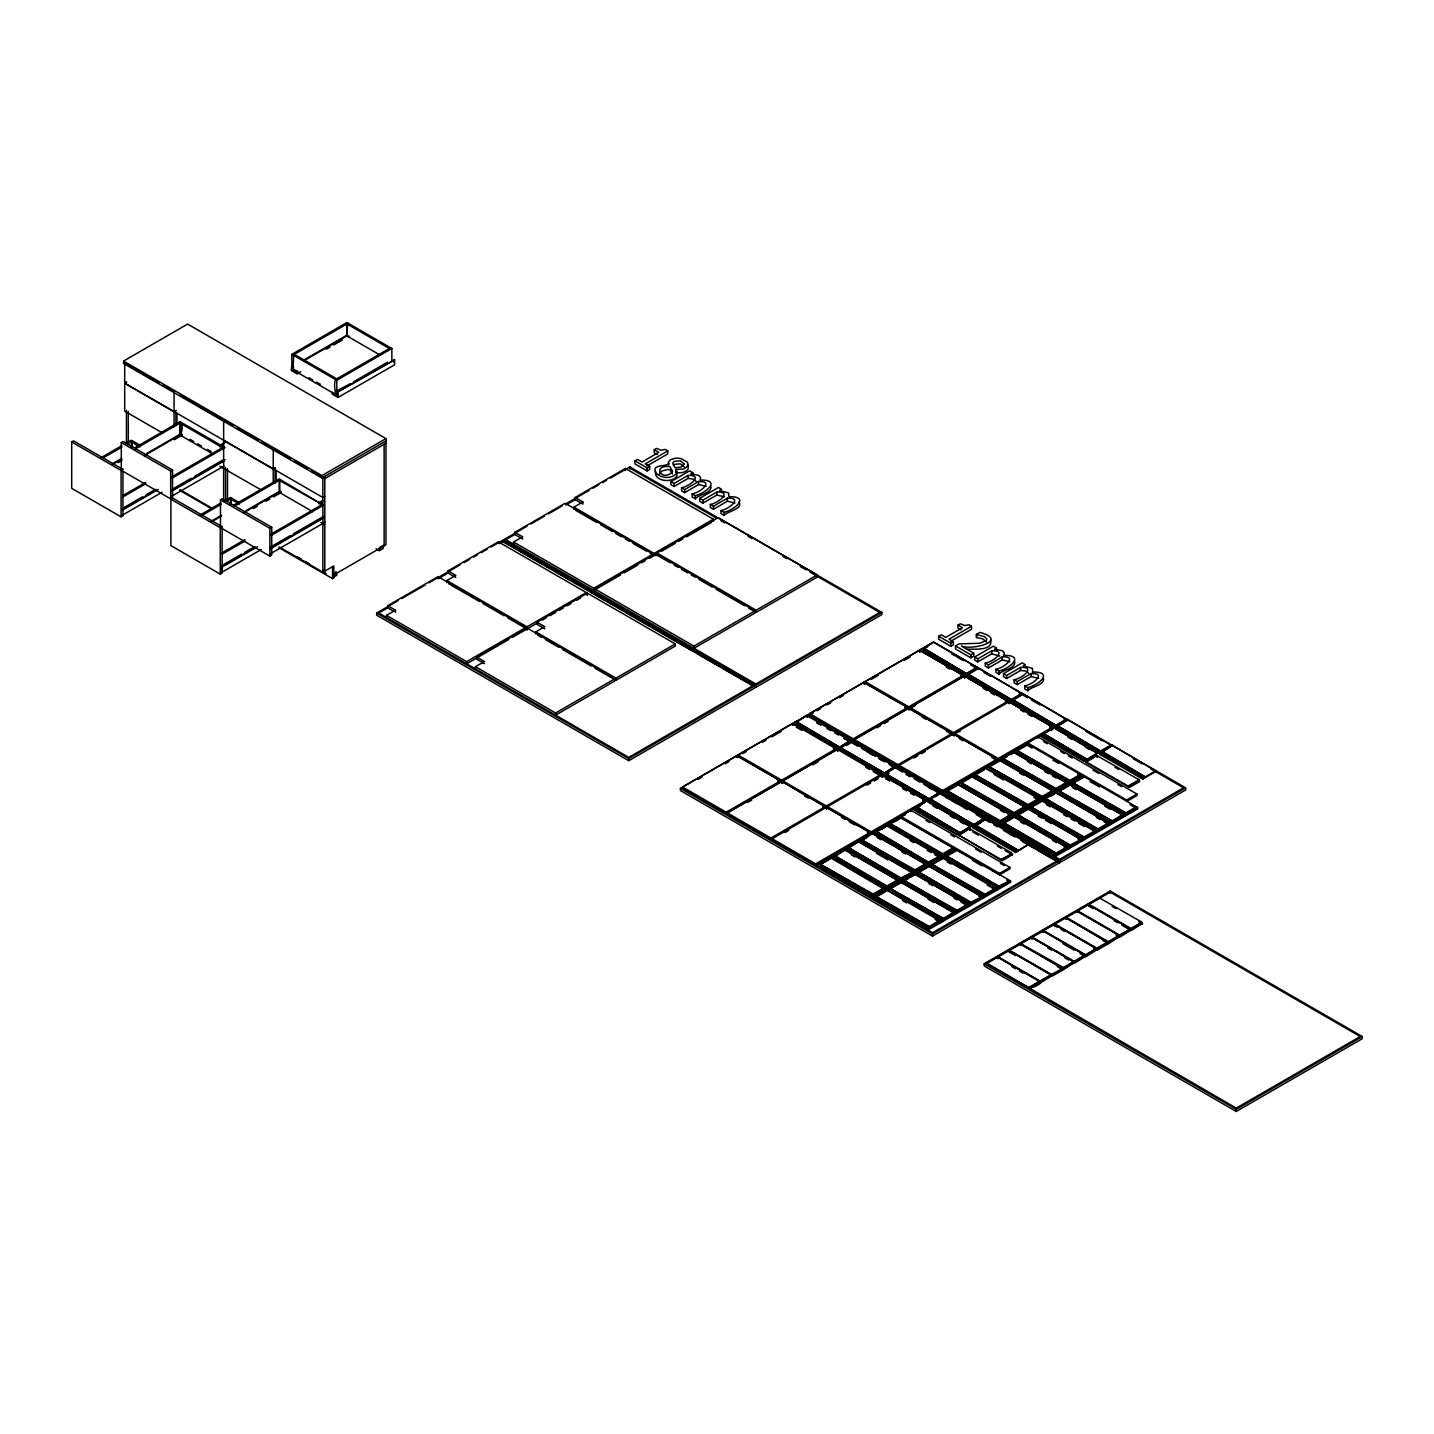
<?xml version="1.0" encoding="UTF-8"?>
<svg xmlns="http://www.w3.org/2000/svg" width="1434" height="1434" viewBox="0 0 1434 1434"><rect width="100%" height="100%" fill="white"/><g stroke="black" fill="none" stroke-linecap="round" stroke-linejoin="round"><path stroke-width="1.5" d="M347.942 336.721L349.161 336.04M736.933 755.539C736.234 758.461 740.338 756.65 736.933 755.539L682.476 786.961L682.476 788.395L932.512 932.745L1056.482 861.171L1022.693 841.668M779.576 780.15L777.963 780.652L780.634 780.759L780.634 782.193L726.178 813.634L726.178 812.2L780.634 780.759M779.594 780.347L738.564 756.471M781.691 782.57L782.713 781.978L781.673 781.369L727.217 812.791L727.217 814.225M824.496 806.338L783.305 782.301L781.781 783M737.04 757.188L737.954 754.929L792.41 723.507C795.189 726.124 792.572 723.345 794.884 722.073L838.585 748.01L797.447 724.26M822.704 806.482L824.317 805.98L822.865 806.786L823.743 805.657L783.305 782.301M867.427 832.312L869.058 831.81L828.027 808.131C823.958 809.851 829.085 807.557 826.396 807.181M833.423 748.53L835.072 748.225L833.477 748.727M839.625 747.903L883.326 773.84L839.625 747.903C838.048 749.731 837.348 752.312 837.151 749.337L782.695 780.759L781.691 782.803L781.673 780.168L836.112 748.727L836.112 750.161L781.673 781.602L737.954 756.363M837.169 750.538L838.8 750.376L837.169 750.771L837.151 749.337M1150.624 768.785L1183.57 787.804L1059.583 859.378L809.565 715.028L809.565 713.594L864.003 682.172L865.222 683.301M865.58 683.426L906.664 706.783L905.195 707.589L906.073 706.46M878.182 774.45L879.741 774.27M881.892 776.403L882.932 775.758L881.874 775.167L770.918 839.464L770.918 838.03L825.375 806.589L825.375 808.023M926.095 800.799L939.629 792.285L926.095 800.799L882.914 775.812M908.744 709.238L909.801 708.593L908.744 708.002L854.288 739.424L854.288 740.858M961.551 674.428L960.672 675.557L962.142 674.751L919.481 650.14L865.043 681.562L865.043 682.996L908.744 708.235M922.904 800.172L923.944 799.455L922.922 800.28M923.944 799.491L923.012 800.477M949.756 733.007L952.445 733.222L952.445 734.656L946.745 731.358M950.366 733.222L951.405 732.72M960.153 731.412C945.185 735.714 959.149 736.861 953.485 733.814M951.334 732.935L910.106 709.256L909.783 707.392L964.222 675.97L965.279 676.561L964.401 677.69M964.222 675.97L964.222 677.386C966.982 677.207 964.383 676.364 966.695 674.536L1010.414 700.473L1003.997 696.781M997.186 759.052L942.73 790.492L942.73 791.927L997.186 760.486L997.186 759.052L955.116 734.764M964.329 677.601L965.853 676.902L1007.923 701.19L1007.923 702.624M1052.664 727.02L998.207 758.461L954.506 733.222L954.506 734.656L998.207 759.895L1052.664 728.454L1052.664 727.02L1050.226 727.289L1051.032 726.07L1010.594 702.732L1009.07 703.431M181.222 435.649L181.795 434.448L180.594 433.946L146.806 453.467M659.282 474.027L661.648 471.087L667.599 469.527L669.857 469.653L672.474 474.027M794.042 724.708L792.59 725.245M920.072 651.932L921.13 651.072M964.473 677.78L965.853 676.902M1005.826 701.441L1006.811 700.903M958.539 834.929L1001.631 859.791L1012.583 854.198L1002.241 860.866L958.539 834.929L969.492 828.601L1010.952 852.531L1011.095 854.037L1010.916 852.549M1097.153 756.991L1096.58 755.234L1085.628 762.279L1129.329 787.499L1139.654 781.548L1139.026 780.472L1128.701 786.424L1085.628 761.562M1031.709 937.298L1020.327 943.375L1063.401 967.52C1063.885 971.212 1076.109 957.858 1073.08 962.537L1072.722 960.977L1031.691 937.316M1038.628 982.075L1038.628 980.659L997.186 956.729L986.234 963.056L1236.251 1108.124L1360.239 1036.531L1110.203 892.181L986.234 963.773M1054.42 923.675L1097.494 948.555L1107.837 942.586L1065.372 917.366L1054.42 923.675L1055.03 925.701M1049.993 974.313L1051.014 975.407L1040.672 981.358L997.598 956.496L1008.55 950.168L1052.664 975.873L1062.988 969.904L1062.379 968.846L1052.036 974.797L1008.962 949.935L1020.345 943.859M1077.131 912.329L1077.149 910.554L1088.101 904.245L1088.782 906.019M1138.022 779.379L1139.026 780.472M1072.686 962.322L1072.704 960.995M1099.896 898.15L1140.908 921.614L1141.5 923.138L1140.89 921.632M1084.05 955.689L1084.068 954.435L1043.665 931.078L1043.074 931.921L1043.056 930.236L1054.008 923.926L1054.689 925.719M1107.837 942.586L1108.446 943.662L1098.121 949.631L1054.42 924.392L1096.472 948.43L1086.13 955.116L1043.056 930.236M1118.144 934.878L1119.201 936.026L1108.858 941.995L1065.785 917.115L1076.737 910.805L1118.179 934.735L1118.323 936.241L1118.771 935.058M1129.544 928.39L1130.566 929.465L1120.223 935.434L1077.149 910.554M655.661 471.284C653.169 481.286 672.815 483.67 676.991 475.819L676.167 469.438L684.036 469.008L688.41 465.441L687.406 462.214L681.347 458.737A10.146 5.861 0 0 0 675.593 458.181L670.7 459.633L668.405 461.981C670.449 468.004 650.462 462.626 655.876 472.969C661.146 478.418 672.421 479.476 676.991 472.772L676.167 469.438L676.167 472.467M668.405 465.01L669.176 463.809M962.16 674.948L960.529 675.02M710.87 485.965C712.465 493.457 698.663 494.3 695.311 498.763L692.174 496.935L692.174 493.905C700.168 492.651 714.688 480.766 698.555 481.519L684.699 489.603L681.544 487.775L681.544 490.804L684.699 492.633L698.555 484.549L706.12 486.341M738.94 501.846C743.69 509.195 726.697 511.418 724.134 515.398L720.997 513.587L720.997 510.558C728.992 509.285 743.511 497.401 727.379 498.154L713.523 506.238L710.368 504.409L710.368 507.439L713.523 509.267L727.379 501.183L734.943 502.976M1014.627 661.325C1016.204 668.818 1002.402 669.66 999.068 674.123L995.913 672.313L995.913 669.284C1003.908 668.011 1018.445 656.127 1002.294 656.88L988.438 664.964L985.283 663.135L985.283 666.183L988.438 667.993L1002.294 659.909L1009.877 661.701M1043.45 677.977C1045.027 685.47 1031.225 686.312 1027.891 690.776L1024.736 688.947L1024.736 685.918C1032.731 684.645 1047.268 672.779 1031.118 673.532L1017.262 681.598L1014.107 679.788L1014.107 682.817L1017.262 684.627L1031.118 676.561L1038.7 678.354M385.961 441.009L321.915 477.988L123.539 363.465L123.539 361.081L187.603 324.084L385.961 438.625L385.961 544.795L333.799 574.909M126.533 382.018L124.686 383.093L322.847 497.49L322.937 523.804M126.533 382.251L124.686 383.326L174.07 411.827L176.131 410.644M122.948 471.589L122.948 515.792L121.083 516.867L71.7 488.349L71.7 441.941L73.564 440.865L122.948 469.384M174.07 411.594L175.934 410.518M121.298 442.55L123.145 441.475L172.528 469.976L172.528 497.777L170.682 498.853L121.298 470.334L121.298 442.55L170.682 471.051L172.528 469.976M100.936 457.751L121.818 445.705M125.618 443.5L131.319 440.22L140.281 445.382M103.14 457.912L121.926 447.067M127.554 443.823L131.319 441.654L131.319 447.605M140.191 446.781C131.605 444.271 130.404 435.506 132.555 446.906M391.858 348.498L336.793 380.279L336.793 395.192L291.837 369.255L291.837 354.341L346.92 322.542L391.858 348.498L391.858 361.278M293.092 369.255L293.701 353.983L337.402 379.203C332.598 378.612 335.018 394.422 336.793 394.475M294.328 354.341L346.92 323.976L346.92 335.897L303.721 360.848M390.622 347.781L389.994 348.838L346.293 323.618L348.157 323.259M134.402 447.982L179.967 421.668L224.923 447.605L171.757 478.311M134.904 449.129L179.967 423.102L179.967 435.022L144.296 455.636M223.686 446.906L223.059 447.964L179.358 422.743C183.642 419.965 182.118 435.775 179.967 434.305M111.906 464.06L121.298 458.647M112.533 464.419L121.926 459.005M118.162 462.608L121.926 460.439M293.701 368.054L292.464 368.054L293.092 366.262M304.349 359.755L347.53 334.839M293.701 366.62L292.464 366.62M326.253 349.269L330.017 347.1M333.763 344.931L342.332 339.983M180.63 435.434L181.885 434.466M180.666 435.542L181.76 435.04M71.7 441.941L121.083 470.46L123.145 469.259M174.339 439.718L182.243 434.95M291.837 368.897L297.949 371.334M291.837 365.795L291.227 370.438L297.017 373.772L300.781 371.603M123.073 495.447L145.605 482.433M123.091 496.863L145.874 483.706M219.671 445.4L225.353 442.102M336.793 378.845L389.367 348.498M219.814 446.745L223.561 444.576M171.721 476.895L222.431 447.605M123.683 507.726L142.468 496.881M146.232 494.712L155.607 489.299M121.8 509.769L155.786 490.159M122.428 510.128L158.278 489.424M122.428 515.129L162.06 492.256M336.793 391.5L335.556 391.5L350.559 383.541M353.678 381.749L387.485 362.228M337.402 392.091L394.637 359.755L394.637 364.774L338.03 397.469L332.24 394.117L332.24 392.217L337.402 395.192L337.402 392.091L394.637 359.755M336.165 393.292L336.165 391.858M172.349 489.173L191.134 478.329M194.881 476.16L198.645 473.991M199.882 473.274L223.686 459.543M170.467 491.217L225.192 459.615M171.094 491.575L223.937 461.067M171.094 496.576L223.937 466.068M170.879 499.211L172.743 498.136L222.127 526.654L222.127 573.062L220.262 574.138L170.879 545.619L170.879 499.211L220.262 527.73L222.342 526.529M273.249 468.864L275.113 467.789M275.31 467.914L273.249 469.097L223.865 440.579M220.477 499.803L222.342 498.727L271.725 527.246L271.725 555.048L269.861 556.123L220.477 527.604L220.477 499.803L269.861 528.321L271.725 527.246M200.115 515.021L220.997 502.958M224.797 500.771L230.498 497.473L239.46 502.653M202.319 515.182L221.105 504.338M226.733 501.075L230.498 498.907L230.498 504.876M239.37 504.033L229.87 498.548L231.734 498.19M233.581 505.234L279.164 478.92L322.865 504.876L278.537 479.996L280.401 479.637M234.083 506.381L279.164 480.354L279.164 492.292L243.475 512.888M211.103 521.331L221.732 515.182M211.712 521.689L221.105 516.258M245.985 510.719L279.773 491.217L280.329 492.615M279.164 491.575L280.401 491.575M280.831 491.826L279.809 492.704M279.917 492.902L280.939 492.31M253.46 508.568L257.295 506.345M266.007 501.308L269.771 499.14M273.518 496.971L281.423 492.31M123.539 361.081L321.915 475.604L385.961 438.625M311.447 471.105L322.847 477.683L324.693 476.608M385.961 443.267L324.801 478.58L322.937 477.504M222.252 552.699L244.784 539.686M222.27 554.116L245.053 540.976M324.693 496.415L322.847 497.49L322.847 477.683M318.85 502.653L322.65 500.466M318.993 504.015L322.74 501.846M270.918 534.147L321.628 504.876M270.936 535.581L324.102 504.876M222.252 565.354L241.647 554.151M244.784 552.341L254.804 546.551M220.997 567.039L254.965 547.412M257.475 546.695L221.607 567.38L221.607 572.399L261.239 549.527M270.918 546.802L290.313 535.599M293.432 533.789L323.475 516.455M269.646 548.487L322.489 517.979M270.273 548.846L323.116 518.337M270.273 553.847L324.998 522.245M279.146 546.946L322.847 572.166L333.799 565.964L333.799 577.902L332.545 578.619L279.146 547.788M332.957 574.442L335.574 572.937M332.957 577.418L336.882 575.159L335.861 571.574M379.347 550.638L383.272 548.38L383.272 545.386L379.347 547.663L379.347 550.638L376.049 548.738M647.128 465.835L667.742 453.933L667.742 450.903L645.246 463.881L649.674 466.426L649.674 469.456L647.128 470.926L634.957 463.917L634.957 460.888L637.503 459.418L642.02 462.017L658.744 452.373L654.227 449.756L654.227 452.786L657.238 454.524M654.227 449.756L656.503 448.43L661.02 450.204L665.143 449.398L667.742 450.903M393.525 611.207L387.718 607.837L387.718 605.704L438.033 576.647L525.955 627.411L525.955 629.562L512.565 637.288M455.815 577.49L448.053 573.008L448.053 570.857L498.369 541.819L586.291 592.565L586.291 594.716M514.806 532.319L522.55 536.8L522.55 538.951L514.806 534.47L514.806 532.319L565.121 503.28L653.044 554.044L653.044 556.195L649.208 558.4M575.142 497.49L582.885 501.972L582.885 504.105L575.142 499.641L575.142 497.49L625.457 468.452L713.379 519.198L713.379 521.349M491.073 546.981L502.707 540.26L754.804 685.811L754.804 687.944L628.755 760.719L376.676 615.186L376.676 613.035L398.007 600.721M401.878 598.48L425.145 585.036M429.017 582.796L460.045 564.888M463.935 562.648L469.743 559.296M473.632 557.055L477.504 554.815M481.376 552.574L487.202 549.222M515.38 548.523L503.746 541.819L503.746 539.668L527.013 526.224M530.903 523.984L544.472 516.15M548.344 513.91L561.913 506.077M565.803 503.836L589.069 490.41M592.941 488.169L598.767 484.8M602.639 482.559L606.528 480.336M610.4 478.096L629.795 466.892L881.874 612.443L881.874 614.577L755.843 687.352L750.018 684M388.417 607.442L378.737 613.035L628.755 757.385L752.742 685.811L502.707 541.46L498.835 543.683M438.786 578.368L448.466 572.775M515.505 534.075L505.808 539.668L755.843 684.018L879.813 612.443L810.049 572.148M565.856 505.001L575.554 499.408M386.481 617.498L386.481 615.365L395.479 610.167L395.479 612.318M446.816 582.67L446.816 580.519L455.815 575.339L448.053 570.857M513.569 544.131L513.569 541.998L522.55 536.8M573.905 509.303L573.905 507.152L582.885 501.972M634.957 460.888L647.128 467.896L649.674 466.426M696.135 481.322L693.429 479.099L688.051 478.418L674.07 486.484L670.915 484.674L670.915 481.645L689.629 470.836L692.783 472.646L692.783 475.676M670.915 481.645L674.07 483.455L688.051 475.389C704.076 474.726 689.396 486.52 681.544 487.775M692.783 472.646L690.704 473.847L698.43 475.317L700.617 477.45L700.097 480.014C720.657 479.655 707.93 492.095 695.311 495.734L692.174 493.905M724.313 496.845L716.875 495.071L702.893 503.137L699.738 501.308L699.738 498.279L718.452 487.47L721.607 489.299L719.527 490.5L728.633 492.973L728.92 496.648C749.48 496.289 736.753 508.729 724.134 512.368L720.997 510.558M699.738 498.279L702.893 500.108L716.875 492.041C732.899 491.36 718.219 503.155 710.368 504.409M386.481 615.365L466.659 661.648L525.955 627.411M446.816 580.519L526.995 626.819L586.291 592.565M513.569 541.998L593.73 588.281L653.044 554.044M573.905 507.152L654.065 553.434L713.379 519.198M484.423 663.673L476.68 659.192L476.68 657.059L526.995 628.002L614.917 678.766L614.917 680.917L555.603 715.154L555.603 713.003L475.443 666.72L475.443 668.871M544.795 628.827L537.051 624.346L537.051 622.195L587.366 593.156L675.289 643.92L675.289 646.053L615.975 680.29L594.985 668.172M594.769 588.872L655.93 553.56L755.109 610.83L755.109 612.981L693.948 648.293L693.948 646.142L594.769 588.872L594.769 591.023M670.323 562.827L656.969 555.119L656.969 552.968L718.129 517.656L817.308 574.909L817.308 577.06L756.148 612.372L748.512 607.98M508.747 639.492L466.659 663.799L466.659 661.648M526.995 628.952L538.467 622.338M542.303 620.115L546.121 617.911M549.957 615.706L555.693 612.39M559.511 610.185L563.347 607.98M567.165 605.757L570.983 603.553M576.737 600.237L580.555 598.032M620.51 574.962L593.73 590.432L593.73 588.281M624.346 572.758L637.736 565.014M641.554 562.809L645.39 560.604M650.247 553.381L654.065 555.585L657.901 553.381M661.719 551.176L675.109 543.45M678.945 541.227L682.763 539.023M686.599 536.818L711.461 522.46M475.443 666.72L484.423 661.522L476.68 657.059M535.814 634.007L535.814 631.856L544.795 626.676L537.051 622.195M555.603 713.003L614.917 678.766M535.814 631.856L615.975 678.157L675.289 643.92M693.948 646.142L755.109 610.83M656.969 552.968L756.148 610.221L817.308 574.909M376.676 613.035L628.755 758.568L754.804 685.811M503.746 539.668L755.843 685.201L881.874 612.443M950.867 641.195L971.481 629.293L971.481 626.264L949.003 639.241L953.413 641.805L953.413 644.834L950.867 646.304L938.696 639.277L938.696 636.248L941.26 634.778L945.777 637.395L962.501 627.733L957.984 625.116L957.984 628.146L960.995 629.885M957.984 625.116L960.26 623.808L964.759 625.565L968.882 624.758L971.481 626.264M796.121 721.356L839.84 747.293L796.121 722.073L806.464 715.387L1058.543 861.171L1058.543 863.322L932.512 936.097L680.415 790.546L680.415 788.395L806.464 715.62M923.209 647.989L966.91 673.926L923.209 647.989L933.534 642.02L977.235 667.258L963.702 675.79L921.237 651.269L920.628 649.477L921.972 648.706L965.046 674.285M807.485 717.179L807.485 715.028L933.534 642.253L1185.631 787.804L1185.631 789.955L1059.583 862.73L1038.252 850.416M793.54 723.561L794.884 722.073M796.121 722.073L804.743 717.108M920.628 650.194L921.972 648.706M923.209 648.706L933.534 642.02M697.982 779.451L701.853 777.21M725.102 763.802L728.974 761.562M737.99 756.148L737.255 757.403M742.543 753.728L746.415 751.488M762.368 742.274L766.132 740.105M771.761 736.861L781.279 731.358M798.72 721.302L792.428 724.941L792.41 723.507M809.565 715.028L813.437 712.788M817.075 710.69L820.822 708.521M826.988 704.972L830.878 702.732M839.607 697.695L843.353 695.526M865.061 682.781L864.182 683.91L865.096 683.122M871.549 679.25L878.182 675.414M904.478 660.232L910.285 656.88M927.726 646.806L919.499 651.574L919.481 650.14M792.518 725.156L793.504 724.457M919.588 651.789L920.628 651.179M865.652 683.104L864.487 684.054L864.003 682.172M938.696 636.248L950.867 643.274L953.413 641.805M976.411 634.455L979.96 632.394C1009.446 640.657 972.664 650.516 961.479 646.089L973.74 653.169L973.74 656.198L970.872 657.847L955.474 648.957L955.474 645.927L958.987 643.902L979.924 643.257L986.359 640.371L986.771 639.098L984.728 636.75L976.411 634.455L976.411 637.485L982.702 638.865L986.771 642.127M955.474 645.927L970.872 654.818L973.74 653.169M999.731 656.127L991.79 653.796L977.809 661.863L974.672 660.034L974.672 657.005L993.386 646.196L996.54 648.025L996.54 651.054M974.672 657.005L977.809 658.833L991.79 650.767C1007.833 650.086 993.135 661.881 985.283 663.135M996.54 648.025L994.461 649.226L1002.187 650.678L1004.374 652.811L1003.836 655.374C1024.414 655.015 1011.669 667.455 999.068 671.094L995.913 669.284M777.945 780.562L779.003 779.827M778.053 780.867L779.003 780.06M905.195 707.589L906.073 706.693M960.619 675.468L961.551 674.661M906.664 706.98L905.051 707.052M836.631 749.157L850.165 740.625L836.631 749.157L794.042 724.439M853.266 738.833L907.704 707.392L907.704 708.826L853.266 740.267L853.266 738.833L809.565 713.594M865.043 681.562L908.744 706.801L963.2 675.36L963.2 676.794L910.626 707.141M963.702 675.79L966.283 673.568M966.91 673.209L977.235 667.258M840.862 747.186L851.204 741.217L840.862 747.903L884.563 773.123L840.862 747.903M967.95 673.819L1011.651 699.756L967.95 674.536L978.275 667.85L1021.976 693.805L1008.443 701.602L965.978 677.099M838.281 749.39L839.625 748.62M965.369 676.023L966.695 674.536M967.95 674.536L976.554 669.553M747.867 802.305L751.631 800.136M812.737 764.86L818.366 761.597M838.908 749.749L841.489 748.261M846.652 745.268L851.814 742.292M876.819 727.845L880.584 725.676M884.33 723.525L888.094 721.356M911.648 707.751L915.412 705.582M965.978 676.382L968.559 674.894M908.851 709.633L910.375 708.934L908.995 709.812M781.924 783.179L783.322 782.408M1028.698 673.317L1025.991 671.112L1020.614 670.431L1006.632 678.497L1003.495 676.687L1003.495 673.657L1022.209 662.849L1025.364 664.659L1023.284 665.86L1032.39 668.334L1032.659 672.008C1053.237 671.65 1040.492 684.108 1027.891 687.728L1024.736 685.918M1003.495 673.657L1006.632 675.468L1020.614 667.402C1036.657 666.738 1021.958 678.515 1014.107 679.788M949.774 733.115L950.814 732.29M1005.252 701.083L1006.292 700.258M822.793 806.697L823.761 805.998M878.271 774.665L879.257 773.966M949.864 733.312L950.85 732.631M1006.327 700.599L1005.342 701.298L1006.883 700.581M782.695 780.759L826.396 805.998L880.852 774.557L880.852 775.991L873.252 771.6M881.372 774.987L894.906 766.455L881.372 774.987L838.782 750.269M854.288 739.424L898.007 764.663L952.445 733.222M909.783 707.392L953.485 732.631L1007.923 701.19M1008.443 701.602L1021.976 693.088M883.631 776.296L883.021 774.503L884.366 773.733L928.067 799.67L884.366 773.733M885.603 773.016L895.927 767.047L885.603 773.733L929.304 798.953L885.603 773.733M1010.594 702.732L1008.962 701.782L898.007 766.097L898.007 764.663M1012.673 699.649L1056.374 725.586L1012.673 699.649L1023.016 693.68L1066.717 719.617L1053.183 727.432L1010.719 702.929L1010.092 701.136L1011.436 700.366L1055.137 726.303L1013.981 702.552M883.021 775.22L884.366 774.45M1010.092 701.853L1011.436 700.366M1012.673 700.366L1021.295 695.382M954.524 734.423L953.485 735.068L953.485 732.631M1008.962 703.036L1010.02 702.391L1009.016 703.341L1008.962 701.782M785.097 832.473L788.843 830.304M826.45 808.74L827.436 806.589L871.137 831.828L925.575 800.387L925.575 801.821L871.137 833.262L871.137 831.828M866.853 785.258L870.617 783.089M874.364 780.921L878.128 778.752M882.914 775.902L881.928 776.708L881.874 775.167M884.975 774.808L886.212 774.091M914.05 758.012L917.814 755.843M921.56 753.675L925.324 751.506M1010.719 702.212L1013.3 700.724M881.982 776.798L883.523 776.099M828.045 808.328L826.414 808.4M882.215 777.013L883.523 776.296M885.477 775.22L889.17 773.087M953.807 735.678L955.134 734.961M1009.285 703.646L1014.412 700.796M995.554 758.102L994.604 759.142M994.515 758.944L995.537 758.156M1049.993 726.913L1051.624 726.518L1050.082 727.11M867.588 832.598L869.076 831.917M923.155 800.656L924.554 799.885M815.659 863.86L870.097 832.419L870.097 833.853L815.659 865.294L815.659 863.86L771.958 838.621L771.958 840.055M1053.183 727.432L1055.765 725.228M1056.374 724.869L1066.717 718.9M816.681 865.885L816.681 864.451C818.689 862.192 818.85 866.154 818.025 863.68M819.28 863.68C840.898 849.322 827.239 863.877 816.681 864.451M888.076 888.005C888.901 890.496 888.739 886.517 886.732 888.793L886.947 890.819L830.644 857.837L830.644 856.403C832.634 854.126 832.796 858.106 831.989 855.632M844.178 849.304C825.213 862.73 834.911 850.774 844.178 850.021C845.146 847.619 832.168 861.44 830.644 856.403M911.952 872.32L901 877.931L848.408 847.566L901 878.648L912.562 872.679L912.562 874.113L899.656 881.569L844.59 849.77L844.59 848.354C846.598 846.078 846.741 850.057 845.935 847.566M858.124 841.256C823.958 860.974 881.426 827.346 848.408 848.283M858.733 842.314L858.536 840.288C860.543 838.03 860.687 842.009 859.88 839.517M872.679 833.548C848.605 848.641 868.09 831.469 872.679 833.548L926.507 864.63L926.507 866.064L913.601 873.521L858.536 841.722M928.891 863.967C927.673 862.82 935.237 860.31 940.453 856.582L940.453 858.016L927.547 865.473L872.481 833.674L872.481 832.24C874.489 829.981 874.632 833.943 873.826 831.469M875.063 831.469C896.68 817.111 883.039 831.666 872.481 832.24M932.405 864.577L984.997 894.941L995.949 889.331L995.321 888.255L984.997 894.224L932.405 864.577L942.73 858.607L942.12 857.532L886.427 825.625L886.427 824.192C888.435 821.915 888.578 825.894 887.771 823.421M905.535 814.584L889.636 823.779C895.874 813.813 909.891 816.269 890.245 823.421L942.837 853.768L953.162 847.817L954.417 848.534L954.417 849.95L943.339 856.349M900.588 818.169L900.373 816.143L910.715 810.174L1009.894 867.427L1009.894 868.861L999.552 874.83L900.373 817.559M916.398 806.894L960.099 832.831L916.398 806.894L926.722 800.925L970.424 826.88L956.89 834.696L914.426 810.174L913.799 808.382L915.143 807.611L958.844 832.831L915.143 807.611M970.836 826.629L984.369 818.097L970.836 826.629L928.372 802.126L927.762 800.333L929.089 799.563L972.808 825.5L931.652 801.749M930.343 798.846L974.044 824.783L930.343 799.563L940.668 792.877L935.506 796.569M943.769 792.518L943.769 791.084C945.777 788.825 945.92 792.787 945.114 790.313M1010.504 814.709L957.93 784.344L946.978 790.672L946.35 789.596L956.675 783.627L957.93 785.061L947.587 791.03L1000.179 820.678L1010.504 814.709L1011.741 815.426L1011.741 816.86L998.835 824.317L998.835 822.883L943.769 791.084M957.93 785.061L957.715 783.036C959.722 780.759 959.866 784.739 959.059 782.247M971.248 775.937L960.296 782.247L970.639 775.579L971.876 777.013L971.66 774.987C973.668 772.711 973.829 776.69 973.005 774.199M985.194 767.889C963.11 783.251 980.784 766.401 985.821 768.23L958.342 784.111L957.715 783.036M1031.584 807.306L1084.176 837.671L1095.128 832.061L1094.501 830.985L1084.176 836.954L1031.584 807.306L1041.926 801.337L1041.299 800.262L985.606 768.355L985.606 766.921C987.614 764.663 987.775 768.642 986.951 766.15M1052.359 790.546L999.767 760.181L988.815 766.509L988.187 765.433L998.53 759.464L999.767 760.898L989.442 766.867L1042.016 796.515L1052.359 790.546L1053.596 791.263L1053.596 792.697L1042.518 799.079M999.767 760.898L999.552 758.873C1001.559 756.614 1001.721 760.576 1000.896 758.102M1013.085 751.774C991.002 767.154 1008.694 750.287 1013.713 752.133L1067.541 783.215L1067.541 784.649L1054.617 792.106L999.552 760.307M1069.907 782.552C1068.688 781.405 1076.253 778.895 1081.487 775.167L1081.487 776.583L1068.581 784.039L1013.497 752.258L1013.497 750.824C1015.505 748.548 1015.666 752.527 1014.842 750.054M1027.049 743.726L1016.097 750.054L1026.421 743.368L1027.658 744.802L1027.461 742.776L1037.786 736.807L1136.965 794.06L1136.965 795.494L1126.64 801.463L1126.64 800.029L1027.461 742.776M1043.468 733.527L1087.169 759.464L1043.468 733.527L1053.793 727.558L1097.494 753.513L1083.961 761.329L1041.496 736.807L1040.887 735.015L1042.231 734.244L1085.932 760.181L1042.841 735.319L1044.095 734.602M1057.414 725.479L1101.115 751.416L1057.414 726.178L1067.738 719.51L1111.458 745.447L1097.906 753.262L1055.46 728.759L1054.832 726.966L1056.177 726.178L1099.878 752.133L1076.092 738.402M819.28 862.963L830.232 857.353M831.254 856.761L833.226 855.632M844.59 848.354L847.171 847.566M858.536 840.288L861.117 839.517M861.117 838.8L872.069 833.19M875.063 830.752L886.015 825.142M886.427 824.192L889.008 823.421M889.008 822.704L899.96 817.093M944.397 791.443L946.35 790.313M946.35 789.596L957.303 783.986M958.342 783.394L960.296 782.247M971.66 774.987L974.242 774.199M985.606 766.921L988.187 766.15M988.187 765.433L999.139 759.823M999.552 758.873L1002.133 758.102M1013.497 750.824L1016.097 750.054M913.799 809.099L915.143 808.328M918.119 806.607L926.722 800.925M927.762 801.05L929.089 799.563M1040.887 735.732L1042.231 734.244M1043.468 734.244L1053.793 727.558M1054.832 727.683L1056.177 726.178M1057.414 726.178L1066.018 721.212M817.308 864.81L819.28 864.397L871.854 895.461L860.597 888.955M845.2 848.713L858.733 841.615L911.325 871.962M859.145 841.364L861.117 840.234L913.709 871.316L859.145 840.647M873.091 832.598L875.063 832.186L927.655 863.25M887.054 825.267L889.008 824.138L941.6 855.202L887.054 824.55M914.426 809.457L920.449 805.98M930.953 799.921L929.089 800.262M944.397 792.16L946.35 791.03L998.942 822.094L946.35 791.747L945.006 792.518M986.234 767.28L988.187 766.867L1040.779 797.949L988.187 766.867M1000.179 759.231L1027.658 744.085L1137.592 807.539L1137.592 808.973L1124.668 816.43L1069.603 784.649L1069.603 783.215C1071.61 780.938 1071.772 784.918 1070.947 782.426M1050.979 730.623L1053.793 728.275M1055.46 728.042L1058.041 726.536M817.308 865.527L819.28 864.397M820.517 864.397L873.091 894.762L884.043 889.152L883.434 888.076L873.091 894.045L820.517 864.397L830.842 858.428M836.183 855.345L844.787 850.38M845.2 849.412L847.171 849L899.763 879.365L847.171 849M925.271 863.913L914.946 869.882L862.354 840.234L867.516 837.259M873.091 833.315L875.063 832.903L908.869 852.423M881.462 829.193L884.903 827.203M958.342 784.111L960.296 782.964L1012.888 814.046L962.178 784.774M957.715 784.47L1012.78 816.251L1025.704 808.794L1024.45 806.661L1014.125 812.612L961.533 782.964L970.155 777.999M972.288 775.328L1026.834 805.998L974.242 775.633M975.479 774.916L1028.07 805.281L1039.023 799.67L1038.413 798.595L1028.07 804.564L975.479 774.916L984.1 769.95M1000.179 759.948L1002.133 759.536L1054.725 789.883L1002.133 759.536M1066.304 782.498L1055.962 788.467L1003.388 758.819L1006.829 756.829M1010.271 754.84L1013.713 752.85M1014.125 751.183L1068.671 781.835L1016.097 751.47M1017.333 750.753L1069.907 781.118L1080.86 775.507L1080.25 774.45L1069.907 780.401L1017.333 750.753L1027.658 744.802M956.89 834.696L970.424 826.163M1083.961 761.329L1097.494 752.796M1097.906 753.262L1100.505 751.058M1101.115 750.699L1111.458 744.73M1015.577 852.459L1029.11 843.927L1015.577 852.459L973.112 827.956L972.485 826.163L973.829 825.375L1017.531 851.33L976.375 827.561M975.066 824.658L1018.767 850.613L975.066 825.375L985.409 819.423M1102.154 751.291L1145.856 777.246L1102.154 752.008L1112.479 745.339L1156.18 771.277L1142.647 779.092L1100.183 754.571L1099.573 752.796L1100.918 752.008L1144.619 777.963L1103.463 754.194M972.485 826.88L973.829 825.375M975.066 825.375L983.688 820.409M1099.573 753.513L1100.918 752.008M1102.154 752.008L1112.479 745.339M958.539 835.646L969.492 828.601M973.112 827.239L980.856 822.757M1085.628 762.279L1094.841 756.937M1100.183 753.872L1102.764 752.366M973.112 827.956L976.805 825.823M1100.183 754.571L1103.875 752.456M817.936 865.885L870.51 895.533L871.854 894.762M831.881 857.12L884.473 887.485L885.8 886.696L833.226 856.331L885.8 886.696M898.007 880.386L887.054 886.696L834.463 855.632L887.054 885.979L897.379 880.028L898.616 880.745L898.616 882.161L885.71 889.618M845.827 849.77L898.419 879.418L899.763 878.648M859.773 841.722L912.365 871.37L913.709 870.599M873.718 833.674L926.31 863.322L927.655 862.551M928.891 861.834L939.844 856.223L928.891 862.551L876.299 831.469L928.891 862.551M887.664 825.625L940.256 855.273L941.6 854.485M997.598 822.166L998.942 821.377M958.952 784.47L1011.544 814.1L1012.888 813.329M972.897 776.403L1025.489 806.051L1026.834 805.281M986.234 767.997L1039.435 798.003L1040.779 797.232M1000.807 760.307L1053.381 789.955L1054.725 789.184M1014.752 752.258L1067.326 781.906L1068.671 781.118M870.51 895.533L873.091 896.178L872.481 895.103M884.473 887.485L887.054 888.13L886.427 887.054M898.419 879.418L901 880.082L900.373 879.006M912.365 871.37L914.946 872.033L914.318 870.958M862.354 840.234L914.946 870.599L925.898 864.272M926.31 863.322L926.92 864.397L928.264 862.909M940.256 855.273L942.837 855.919L942.21 854.843M890.245 824.138L942.837 854.485L953.789 848.175M997.598 822.883C999.641 820.033 1000.735 824.102 999.552 821.736M947.587 791.03L1000.179 821.377L1011.131 815.068M1011.544 814.1L1014.125 814.763L1013.497 813.687M961.533 782.964L1014.125 813.329L1025.077 807.001M1025.489 806.051L1028.07 806.715L1027.461 805.639M1039.435 798.003L1042.016 798.666L1041.407 797.591M1053.596 791.263L1042.643 797.591L1052.968 790.905M1053.381 789.955L1055.962 790.6L1055.352 789.525M1003.388 758.819L1055.962 789.184L1066.914 782.856M1067.326 781.906L1069.298 781.476M870.51 896.25L873.091 895.461M873.091 896.178C874.328 893.024 879.759 892.522 884.67 888.793L884.67 890.227L871.764 897.684L871.137 896.608M884.473 888.184L887.054 887.413M887.054 888.13C888.273 884.975 893.705 884.473 898.616 880.745M898.419 880.135L901 879.365M901 880.082C902.219 876.927 907.65 876.425 912.562 872.679M912.365 872.087L914.946 871.316M914.946 872.033C916.165 868.861 921.596 868.377 926.507 864.63M926.92 864.397L928.891 863.25M940.883 856.331L942.837 855.202M944.074 854.485L954.417 848.534M998.207 823.241L1000.179 822.094M1001.416 821.377L1011.741 815.426M1011.544 814.817L1014.125 814.046M1014.125 814.763C1015.362 811.608 1020.775 811.106 1025.704 807.36M1025.489 806.768L1028.07 805.998M1028.07 806.715C1029.307 803.56 1034.721 803.058 1039.65 799.312L1039.65 800.746L1026.726 808.202L971.66 776.403L1024.45 806.661M1039.435 798.72L1042.016 797.949M1053.381 790.672L1055.962 789.883M1055.962 790.6C1057.199 787.445 1062.63 786.943 1067.541 783.215M1067.326 782.606L1069.907 781.835M942.837 855.919L944.074 855.202M1000.179 822.811L1001.416 822.094M1042.016 798.666L1043.253 797.949M943.769 918.728C942.819 922.743 954.417 907.812 954.721 914.551L941.797 922.008L886.732 890.227L872.786 898.276L872.786 896.842C874.794 894.583 874.955 898.544 874.131 896.071M886.32 889.743L875.367 896.071L885.71 889.385M953.485 912.418L900.893 882.053L889.94 888.363L889.313 887.305L899.656 881.336L900.893 882.77L890.568 888.721L943.142 918.369L954.094 912.759M900.893 882.77L900.677 880.745C902.685 878.468 902.846 882.448 902.022 879.956M914.211 873.647C892.127 889.008 909.819 872.159 914.838 873.987L968.667 905.069L968.667 906.503L955.761 913.96L900.677 882.161M982.003 896.662L971.051 902.273L918.459 871.908L971.051 902.99L982.613 897.021L982.613 898.455L969.707 905.912L914.641 874.113L914.641 872.679C916.631 870.42 916.792 874.399 915.967 871.908M928.174 865.58C906.073 880.96 923.765 864.11 928.784 865.939L901.932 882.161L900.677 880.745M984.997 896.358C983.76 895.21 991.324 892.701 996.558 888.972L996.558 890.406L983.652 897.863L928.587 866.064L928.587 864.63C930.594 862.372 930.738 866.333 929.931 863.86M1009.894 880.566L998.942 886.158L946.35 855.811L998.942 886.875L1010.504 880.906L1010.504 882.34L997.598 889.797L942.532 858.016L931.168 863.86L941.493 857.173M942.73 858.607L942.532 856.582C944.54 854.306 944.683 858.285 943.877 855.811M956.066 849.484C933.964 864.863 951.656 847.996 956.675 849.842L1009.267 880.207M999.874 823.474L1054.94 855.273L1054.94 856.69L1067.846 849.233L1067.846 847.817L1014.017 816.735L999.874 824.909L999.874 823.474C1001.882 821.216 1002.025 825.177 1001.219 822.704M1013.408 816.376C991.306 831.756 1008.998 814.888 1014.017 816.735M1081.182 839.392L1070.23 845.002L1017.638 814.637L1070.23 845.719L1081.792 839.75L1081.792 841.184L1068.886 848.641L1013.82 816.86L1013.82 815.426C1015.828 813.15 1015.971 817.129 1015.164 814.637M1027.963 808.686C1003.89 823.779 1023.374 806.589 1027.963 808.686L1080.555 839.033M1084.176 839.105C1082.957 837.958 1090.503 835.448 1095.737 831.702L1095.737 833.136L1082.831 840.593L1027.766 808.794L1027.766 807.36C1029.773 805.101 1029.917 809.081 1029.11 806.589M1041.926 800.62L1030.347 806.589L1040.672 799.903M1041.926 801.337L1041.711 799.312C1043.719 797.053 1043.862 801.032 1043.056 798.541M1055.872 792.572C1031.781 807.665 1051.265 790.492 1055.872 792.572L1109.701 823.654L1109.701 825.088L1096.777 832.545L1041.711 800.746M1112.694 821.198C1111.744 825.213 1123.324 810.3 1123.647 817.039L1110.723 824.496L1055.657 792.697L1055.657 791.263C1057.665 789.005 1057.826 792.966 1057.001 790.492M1069.818 784.523C1045.745 799.616 1065.211 782.444 1069.818 784.523L1123.019 815.247M1069.603 783.215C1111.422 761.902 1047.591 796.802 1082.527 775.758L1082.527 777.192M872.786 896.842L875.367 896.071M886.732 888.793L889.313 888.005M889.313 887.305L900.265 881.695M901.305 881.085L903.277 879.956M914.641 872.679L917.222 871.908M928.587 864.63L931.168 863.86M931.168 863.143L942.12 857.532M942.532 856.582L945.114 855.811M1000.484 823.833L1002.456 822.704M1013.82 815.426L1016.401 814.637M1016.401 813.92L1027.353 808.328M1027.766 807.36L1030.347 806.589M1030.347 805.872L1041.299 800.262M1041.711 799.312L1044.293 798.541M1044.293 797.824L1055.245 792.213M1055.657 791.263L1058.238 790.492M1058.238 789.776L1069.19 784.165M1070.23 783.573L1072.184 782.426M887.359 889.152L889.313 888.721L941.905 919.803L889.313 888.721M929.196 864.989L931.168 864.577L983.76 895.641L931.168 864.577M943.142 856.94L956.675 849.842M1014.43 816.502L1016.401 815.354L1068.993 846.436L1014.43 815.785M1028.375 808.435L1030.347 807.306L1082.939 838.388L1028.375 807.718M1042.339 799.67L1044.293 799.258L1096.885 830.34M1056.284 791.622L1058.238 791.209L1110.83 822.274L1058.238 791.209M873.414 897.2L927.959 927.852L875.367 897.505M876.604 896.788L929.196 927.135L940.148 921.542L939.539 920.467L929.196 926.436L876.604 896.788L885.226 891.805M967.43 904.352L957.087 910.321L904.513 880.673L907.955 878.683M911.397 876.694L914.838 874.704M915.25 873.037L952.893 893.938M918.459 872.625L928.784 866.656M943.142 857.657L945.114 857.227L995.823 886.517M948.071 855.524L956.675 850.559M1001.111 824.909L1002.456 824.138L1053.165 853.409M1005.413 822.417L1014.017 817.452M1017.638 815.354L1027.963 809.403M1042.339 800.387L1044.293 799.975L1095.002 829.246M1050.692 796.282L1054.151 794.293M1122.41 814.888L1112.067 820.857L1059.475 791.209L1069.818 785.24M1070.23 784.29L1072.184 783.86L1124.776 814.225L1072.184 783.86M1136.355 806.84L1126.013 812.791L1073.421 783.143L1083.763 777.192M1001.631 859.091L1011.956 853.839M1128.701 785.707L1139.026 779.755M1142.647 779.092L1145.228 776.887M1145.856 776.529L1156.18 770.56M1001.631 859.791L1012.583 854.198M1128.701 786.424L1139.654 780.831M900.373 816.143L999.552 873.396L1009.894 867.427M1126.64 800.029L1136.965 794.06M874.023 898.276L926.615 927.923L927.959 927.135M887.359 889.869L940.561 919.857L941.905 919.086M901.932 881.444L954.506 911.809L955.851 911.038L903.277 880.673L955.851 911.038M915.878 874.113L969.796 903.707L956.657 896.107M929.196 865.706L982.415 895.712L983.76 894.924M943.769 858.016L997.706 887.592M1053.703 854.556L1055.048 854.485M1067.237 847.458L1056.284 853.768L1003.692 822.704L1056.284 853.051L1066.609 847.1M1015.057 816.86L1067.649 846.49L1068.993 845.719M1029.003 808.794L1081.594 838.442L1082.939 837.671M1042.948 800.746L1095.54 830.394L1096.885 829.623M1109.074 823.295L1098.121 829.623L1045.529 798.541L1098.121 828.906L1108.446 822.937M1056.284 792.339L1109.486 822.345L1110.83 821.557M1070.84 784.649L1123.431 814.279L1124.776 813.508M926.615 927.923L929.196 928.569L928.587 927.493M940.561 919.857L943.142 920.52L942.532 919.445M954.506 911.809L957.087 912.472L956.478 911.397M904.513 880.673L957.087 911.038L968.04 904.711M968.452 903.761L971.051 904.424L970.424 903.348M982.415 895.712L984.369 895.282M996.361 887.664L998.942 888.309L998.315 887.234M1054.313 854.915C1056.32 852.638 1056.482 856.618 1055.657 854.126M1067.649 846.49L1070.23 847.153L1069.603 846.078M1081.594 838.442L1082.204 839.517L1083.548 838.03M1095.54 830.394L1098.121 831.057L1097.494 829.981M1109.486 822.345L1112.067 822.991L1111.458 821.915M1123.431 814.279L1126.013 814.942L1125.403 813.867M1073.421 783.143L1126.013 813.508L1136.965 807.181M926.615 928.64L929.196 927.852M929.196 928.569C930.433 925.414 935.846 924.912 940.776 921.184L940.776 922.618L927.852 930.074L927.242 928.999M940.561 920.574L943.142 919.803M943.769 919.445L954.721 913.117M954.506 912.526L957.087 911.755M957.087 912.472C958.324 909.317 963.756 908.815 968.667 905.069M968.452 904.478L971.051 903.707M971.051 904.424C972.27 901.251 977.701 900.749 982.613 897.021M982.415 896.429L984.997 895.641M996.971 888.721L998.942 887.592M998.942 888.309C1000.161 885.154 1005.592 884.653 1010.504 880.906M1054.313 855.632L1056.284 854.485M1056.284 855.202C1057.503 852.047 1062.935 851.545 1067.846 847.817M1068.258 846.849L1070.23 846.436M1070.23 847.153C1071.449 843.999 1076.88 843.497 1081.792 839.75M1082.204 839.517L1084.176 838.388M1096.168 831.469L1098.121 830.34M1098.121 831.057C1099.34 827.884 1104.772 827.382 1109.701 823.654M1110.113 823.421L1112.067 822.274M1112.694 821.915L1123.647 815.605M1123.431 814.996L1126.013 814.225M1126.013 814.942C1127.249 811.787 1132.663 811.286 1137.592 807.539M943.142 920.52L944.397 919.803M1112.067 822.991L1113.304 822.274M680.415 788.395L932.512 933.946L1058.543 861.171M807.485 715.028L1059.583 860.579L1185.631 787.804M984.172 963.773L1110.203 890.998L1362.3 1036.531L1362.3 1038.682L1236.251 1111.458L984.172 965.907L984.172 963.773L1236.251 1109.307L1362.3 1036.531M1031.763 938.768L1031.691 936.814L1043.127 931.007M1088.531 905.894L1088.514 903.994L1099.896 897.935M1029.307 987.201L1039.65 981.25L1029.307 987.918L986.234 963.056M1040.672 980.641L1051.014 974.69M1052.036 974.08L1062.379 968.846M1063.401 967.52L1073.743 961.569M1074.765 960.959L1085.108 954.99L1074.765 961.676L1031.691 936.814M1086.13 954.399L1096.472 948.43M1097.494 947.838L1107.837 941.869M1108.858 941.278L1119.201 935.309M1120.223 934.717L1130.566 928.748M1131.587 928.156L1141.93 922.187L1131.587 928.874L1088.514 903.994M1029.935 988.277C1050.441 975.55 1037.105 987.918 1029.307 987.918M1040.672 981.358L1051.624 975.765L1041.299 982.433L997.616 957.195M1052.036 974.797L1062.988 969.187M1063.401 968.237L1074.353 962.626L1064.028 969.312L1020.309 944.002L1061.357 967.538L1061.608 969.079M1074.765 961.676L1085.717 956.066L1075.392 962.752L1031.691 937.513M1086.13 955.116L1097.082 949.505L1086.757 956.191L1043.056 930.953M1097.494 948.555L1108.446 942.945M1108.858 941.995L1119.811 936.384L1109.486 943.07L1065.785 917.832M1120.223 935.434L1131.175 929.824L1120.85 936.51L1077.149 911.271M1131.587 928.874L1142.539 923.263L1132.215 929.949L1088.514 904.711L1129.544 928.174L1129.687 929.68L1130.135 928.497M1138.076 780.634L1138.022 779.164L1096.974 755.646M1020.327 943.375L1020.596 945.4L1020.918 944.199M1049.993 975.514L1049.993 974.098L1009.034 950.688M998.082 957.338L998.189 958.504M1084.337 955.958L1084.086 954.417L1085.108 954.99M1061.321 968.882L1061.339 967.556L1062.379 968.129M1061.841 969.079L1061.841 967.896M1038.592 980.82L1039.65 981.25M1039.112 982.2L1038.772 980.981M1066.161 919.158L1066.394 917.939M1084.445 954.775L1084.445 955.958M967.484 649.226C973.668 648.939 993.529 650.982 990.518 640.317M676.256 472.413C680.541 473.865 691.457 471.392 687.406 465.243M1020.596 945.4L1020.488 944.181M997.867 958.521L997.759 957.303M1038.879 982.2L1039.22 980.999M1097.153 755.808L1097.261 757.027M970.065 830.358L969.922 828.852M1141.052 921.919L1141.267 923.155M1009.124 950.742L1009.339 951.979L1009.554 950.76M997.67 958.45L997.598 956.496M978.902 668.925L978.275 667.85M1023.625 694.755L1023.016 693.68M1068.366 720.585L1067.738 719.51M629.795 468.093L717 518.445M720.89 520.685L724.762 522.908M748.028 536.352L751.9 538.575M782.91 556.482L786.782 558.722M800.351 566.555L806.159 569.907M951.531 653.832L955.385 656.073M956.801 656.88L963.11 660.518M970.836 664.982L978.113 669.194M983.939 672.546L990.482 676.328M1018.821 692.694L1022.693 694.934M1023.625 695.472L1027.497 697.695M1031.351 699.917L1040.134 704.99M1063.401 718.434L1067.272 720.657M1085.735 731.322L1097.315 738.008M1098.283 738.564L1102.154 740.804M1133.165 758.711L1142.056 763.838M924.518 650.893L963.128 673.173M969.259 676.723L1000.143 694.54M1056.177 726.895L1072.238 736.18M920.628 649.477L963.702 675.073M965.369 675.306L1008.443 700.903M1010.092 701.136L1053.183 726.715M1054.832 726.966L1097.906 752.545M1099.573 752.796L1142.647 778.375M962.142 674.751L963.2 675.36M1067.936 737.148L1071.79 739.37M1085.305 747.186L1089.159 749.408M946.081 666.918L949.882 669.122M983.222 688.356L987.022 690.561M990.822 692.747L994.622 694.952M1020.363 709.812L1024.163 711.999M1027.963 714.186L1031.763 716.391M1114.953 767.28L1118.753 769.466M1040.887 735.015L1084.588 760.253M346.92 335.18L347.53 323.618M346.293 335.538L380.494 355.291M1043.504 741.539L1047.322 743.744M1060.676 751.452L1064.494 753.657M1068.294 755.861L1072.112 758.048M1093.102 770.166L1098.82 773.482M1117.893 784.488L1121.711 786.692M1032.121 748.082L1026.421 744.802L1026.421 743.368M1053.004 760.145L1058.704 763.426M1077.687 774.396L1081.487 776.583M1090.109 781.566L1099.609 787.051M1129.992 804.599L1137.592 808.973M1027.658 761.615L1031.458 763.82M1044.759 771.492L1048.559 773.679M1052.341 775.866L1056.141 778.07M1072.363 787.427L1076.163 789.632M1104.646 806.069L1110.346 809.35M674.123 565.032L677.941 567.219M681.759 569.423L687.478 572.74M691.296 574.926L695.114 577.131M698.932 579.336L712.286 587.044M716.086 589.249L744.694 605.775M575.805 510.396L596.795 522.532M600.613 524.736L612.067 531.351M615.885 533.556L621.621 536.854M625.439 539.059L629.257 541.263M633.075 543.468L646.429 551.176M1059.475 791.209L1112.067 820.857M1110.113 822.704L1110.723 824.496M906.664 706.783L907.704 707.392M953.485 734.065L909.783 708.647L908.762 709.436L908.744 706.801M1019.413 772.962L1023.213 775.149M1096.401 817.416L1100.201 819.603M1104.001 821.79L1109.701 825.088M922.044 717.108L925.844 719.294M959.185 738.546L962.985 740.733M991.486 757.188L997.186 760.486M291.837 354.341L336.793 380.279M989.442 766.867L1042.016 796.515M1096.168 830.752L1096.777 832.545M308.902 377.662L312.702 379.867M316.502 382.053L320.302 384.24M994.067 774.432L1003.567 779.917M1033.95 797.465L1039.65 800.746M1046.372 804.635L1050.172 806.822M1063.472 814.494L1067.255 816.699M1071.055 818.886L1074.855 821.073M1078.655 823.277L1084.355 826.558M1082.204 838.8L1082.831 840.593M1038.126 815.982L1041.926 818.169M1045.727 820.356L1051.409 823.654M1077.992 838.998L1081.792 841.184M1000.358 810.282L1004.159 812.469M1007.959 814.655L1011.741 816.86M1020.381 821.825L1024.181 824.03M1052.664 840.467L1056.464 842.672M1064.046 847.046L1067.846 849.233M1055.048 853.768L1002.456 824.138M942.73 790.492L899.028 765.254L899.028 766.688M850.165 741.342L843.748 738.349M519.251 550.764L542.536 564.207M546.408 566.448L550.28 568.689M556.105 572.041L569.674 579.874M573.564 582.114L577.436 584.355M581.308 586.596L587.133 589.948M591.005 592.188L604.574 600.021M608.464 602.262L614.272 605.632M618.162 607.873L622.033 610.113M625.905 612.336L631.731 615.706M635.603 617.946L649.19 625.78M653.062 628.02L691.851 650.409M697.659 653.761L718.99 666.075M722.879 668.316L746.146 681.759M817.183 722.772L821.073 725.012M826.88 728.382L830.77 730.605M834.642 732.846L838.514 735.086M844.339 738.456L848.211 740.697M852.101 742.937L857.908 746.289M861.798 748.53L865.67 750.771M869.542 753.011L875.367 756.363M879.239 758.604L885.065 761.956M888.937 764.197L892.808 766.437M896.698 768.678L902.506 772.03M906.396 774.27L910.267 776.511M914.139 778.752L919.965 782.122M923.837 784.344L935.47 791.066M941.296 794.436L947.121 797.788M962.626 806.75L950.993 800.029L956.729 803.578M976.196 814.584L980.085 816.824M985.893 820.176L989.783 822.417M993.654 824.658L997.526 826.898M1003.352 830.25L1007.224 832.491M1011.113 834.731L1014.985 836.972M1020.793 840.324L1024.683 842.565M1030.49 845.935L1034.38 848.175M816.735 722.754L820.589 724.977M866.548 751.506L872.356 754.876M878.845 758.604L882.699 760.845M890.424 765.29L895.623 768.301M906.198 774.414L910.07 776.636M928.569 787.32L932.441 789.56M936.312 791.801L940.202 794.024M946.01 797.394L949.882 799.634M963.451 807.467L967.323 809.69M980.892 817.523L984.782 819.764M1008.03 833.19L1011.902 835.43M1112.139 906.431L1115.939 908.618M1138.739 921.793L1142.539 923.98M793.54 722.844L836.631 748.44M838.281 748.673L881.372 774.27M883.021 774.503L926.095 800.082M927.762 800.333L970.836 825.912M972.485 826.163L1015.577 851.742M796.211 727.128L801.911 730.426M865.652 767.208L869.452 769.413M885.674 778.787L889.474 780.974M902.775 788.664L906.575 790.851M910.375 793.038L914.175 795.243M933.14 806.051L936.994 808.292M950.509 816.089L954.363 818.312M960.153 821.664L964.006 823.887M972.682 831.863L978.382 835.162M997.383 846.132L1001.183 848.319M1004.983 850.523L1012.583 854.915M1089.374 906.413L1093.174 908.6M1114.075 920.664L1117.875 922.869M1121.675 925.055L1131.175 930.541M913.799 808.382L956.89 833.979M925.97 820.409L929.788 822.614M950.76 834.731L954.578 836.936M975.55 849.036L981.286 852.352M1000.358 863.358L1004.176 865.562M1116.011 934.914L1119.811 937.101M158.869 383.021L124.686 363.286L124.686 411.128L162.669 433.05M162.669 385.208L174.07 391.787L174.07 426.794M179.967 395.21L233.366 426.023M237.166 428.228L258.048 440.292M261.848 442.479L290.546 459.041M294.346 461.246L307.647 468.918M900.588 817.452L953.162 847.817M972.539 860.418L982.021 865.903M1006.704 880.153L1010.504 882.34M1102.746 940.381L1108.446 943.662M997.706 886.875L945.114 857.227M940.883 855.632L941.493 858.607M996.971 888.005L997.598 889.797M910.088 840.467L913.87 842.654M927.171 850.344L930.971 852.531M934.771 854.718L940.453 858.016M947.193 861.888L950.993 864.093M987.076 884.921L996.558 890.406M1057.181 927.189L1053.381 925.002L1054.008 923.926M1060.981 929.375L1064.781 931.58M1093.282 948.035L1097.082 950.222M448.734 583.781L479.279 601.402M483.079 603.606L504.087 615.742M507.905 617.946L525.077 627.859M537.714 635.119L541.532 637.323M545.35 639.528L558.704 647.236M562.522 649.441L591.167 665.968M912.633 854.592L925.772 862.175M926.92 863.68L927.547 866.656M737.954 754.929L781.673 780.168M189.933 439.342L193.787 441.564M197.623 443.787L201.477 446.01M207.267 449.344L211.103 451.567M928.784 865.939L981.376 896.304M824.317 805.98L825.375 806.589M869.058 831.81L870.097 832.419M1062.917 943.626L1074.317 950.204M1080.017 953.502L1085.717 956.783M827.436 808.023L869.237 832.15M179.358 434.663L213.558 454.417M278.537 491.934L312.737 511.687M877.142 837.564L880.942 839.75M901.825 851.814L905.625 854.001M978.813 896.268L982.613 898.455M804.474 795.96L808.274 798.146M841.597 817.398L845.397 819.585M849.197 821.79L854.897 825.07M320.893 522.496L324.693 524.683L322.847 525.758L322.847 572.166M219.85 466.301L261.848 490.32M969.796 902.99L917.222 873.342M1047.752 947.999L1051.552 950.186M1064.853 957.858L1068.653 960.063M876.497 853.284L887.879 859.862M928.784 883.487L932.584 885.674M953.485 897.738L957.267 899.925M961.067 902.111L968.667 906.503M1057.288 966.624L1062.988 969.904M844.787 849.663L897.379 880.028M851.151 854.754L854.951 856.958M928.139 899.208L933.839 902.506M1009.823 952.337L1015.523 955.636M890.568 888.721L943.142 918.369M902.793 900.677L906.593 902.882M935.076 919.319L940.776 922.618M387.718 605.704L395.479 610.167M1011.759 966.57L1015.559 968.775M1019.359 970.961L1023.159 973.166M322.937 570.087L324.801 571.162L324.801 476.429M297.555 556.984L301.373 559.17M305.173 561.375L308.991 563.58M322.345 571.288L326.163 573.492M179.967 489.693L212.268 508.335M179.967 490.518L212.393 509.231M821.144 866.19L856.833 886.804M682.476 786.961L726.178 812.2M727.217 812.791L770.918 838.03M1003.567 654.729L1004.374 655.84M684.305 467.072L680.397 463.809L674.446 464.383A5.055 2.922 0 0 0 673.442 465.118M1033.197 672.492L1033.322 673.711M700.617 480.48L700.76 481.699M1072.686 961.067L1073.313 962.501M1236.251 1109.307L1236.251 1111.458M1138.596 779.504L1138.488 780.723L1138.166 779.487M1129.795 928.515L1129.902 929.716M1124.668 816.43L1124.059 815.354M1118.43 935.076L1118.538 936.277M1110.203 890.998L1110.203 893.149M1107.066 941.636L1107.173 942.837M1099.466 897.684L1098.838 898.742M1097.584 755.826L1097.584 757.009M1096.58 755.234L1095.952 756.31M1095.451 947.856L1095.415 949.129M1089.123 904.818L1088.89 906.037M1088.101 904.245L1087.474 905.32M1084.678 954.757L1084.678 955.94M1077.759 911.379L1077.526 912.598L1077.221 911.325M1076.737 910.805L1076.109 911.881M1068.886 847.207L1068.886 848.641M1068.581 785.24L1067.954 782.964M1065.785 917.115L1065.803 919.015M1065.372 917.366L1064.745 918.441M1059.583 860.579L1059.583 862.73M1055.03 924.5L1054.797 925.719M1054.617 793.289L1054.008 791.03M1050.584 974.439L1050.351 975.658M1050.064 974.367L1050.244 975.64M1043.665 931.078L1043.432 932.279M1042.643 930.487L1042.016 931.562M1040.672 801.337L1040.062 799.079M1037.786 736.807L1037.786 738.241M1032.283 937.639L1032.175 938.84M1031.853 937.603L1032.068 938.84M1031.279 937.047L1030.652 938.123M1031.118 673.532L1031.118 676.561M1027.891 687.728L1027.891 690.776M1026.726 809.403L1026.117 807.127M1020.614 667.402L1020.614 670.431M1017.262 681.598L1017.262 684.627M1012.78 816.251L1012.171 815.175M1012.476 751.416L1012.476 752.85M1011.526 852.871L1011.526 854.055M1008.962 949.935L1009.034 951.889M1008.55 950.168L1007.923 951.244M1006.632 675.468L1006.632 678.497M1002.294 656.88L1002.294 659.909M999.552 873.396L999.552 874.83M999.068 671.094L999.068 674.123M998.53 759.464L998.53 760.898M998.207 758.461L998.207 759.895M997.186 956.729L996.558 957.804M991.79 650.767L991.79 653.796M988.438 664.964L988.438 667.993M984.584 767.531L984.584 768.947M983.652 897.863L983.025 896.788M977.809 658.833L977.809 661.863M976.59 634.563L976.59 637.592M970.872 654.818L970.872 657.847M970.639 775.579L970.639 777.013M970.513 829.193L970.28 830.411L970.173 829.193M969.707 905.912L969.079 904.836M956.675 783.627L956.675 785.061M955.761 913.96L955.134 912.884M955.438 849.125L955.438 850.559M950.867 643.274L950.867 646.304M941.797 922.008L941.188 920.933M932.512 933.946L932.512 936.097M913.601 874.704L912.974 872.446M910.715 810.174L910.715 811.608M899.656 880.135L899.656 882.77M899.333 816.735L899.333 818.169M885.71 890.819L885.083 888.542M885.387 824.783L885.387 826.217M871.442 832.831L871.442 834.265M857.496 840.898L857.496 842.314M829.605 856.994L829.605 858.428M826.396 805.998L826.396 808.615M807.073 717.179L806.464 715.387M756.148 610.221L756.148 612.372M755.843 685.201L755.843 687.352M727.379 498.154L727.379 501.183M724.134 512.368L724.134 515.398M716.875 492.041L716.875 495.071M713.523 506.238L713.523 509.267M702.893 500.108L702.893 503.137M698.555 481.519L698.555 484.549M695.311 495.734L695.311 498.763M688.051 475.389L688.051 478.418M684.699 489.603L684.699 492.633M674.07 483.455L674.07 486.484M655.93 553.56L655.93 555.711M654.065 553.434L654.065 555.585M647.128 467.896L647.128 470.926M629.795 466.892L629.795 469.043M628.755 758.568L628.755 760.719M625.457 468.452L625.457 470.585M615.975 678.157L615.975 680.29M587.366 593.156L587.366 595.289M526.995 626.819L526.995 630.153M502.707 540.26L502.707 542.411M438.033 576.647L438.033 578.798M394.027 359.414L394.027 362.515M384.115 444.343L384.115 545.87M338.03 392.45L338.03 397.469M332.545 566.681L332.545 578.619M321.915 475.604L321.915 477.988M297.017 371.872L297.017 373.772M279.773 479.996L279.773 491.934M276.135 470.334L276.135 481.34M275.113 470.155L275.113 482.989M273.249 449.057L273.249 481.932M269.861 528.321L269.861 556.123M231.125 498.548L231.125 504.517M227.486 468.685L227.486 499.534M225.514 467.43L225.622 500.663M223.65 420.431L223.65 501.649M220.262 527.73L220.262 574.138M180.594 422.743L180.594 434.663M176.956 413.064L176.956 424.088M175.934 412.902L175.934 425.737M170.682 471.051L170.682 498.853M131.928 441.296L131.928 447.265M128.289 411.415L128.289 444.486M126.443 410.339L126.443 443.411M121.083 470.46L121.083 516.867M672.474 470.997L672.438 472.037C661.307 482.362 651.861 464.544 669.857 466.624L672.474 470.997M684.305 464.042L681.06 467.072L675.127 467.753L672.869 463.791A5.055 2.922 0 0 1 674.446 461.336L680.397 460.78L684.305 464.042"/></g></svg>
